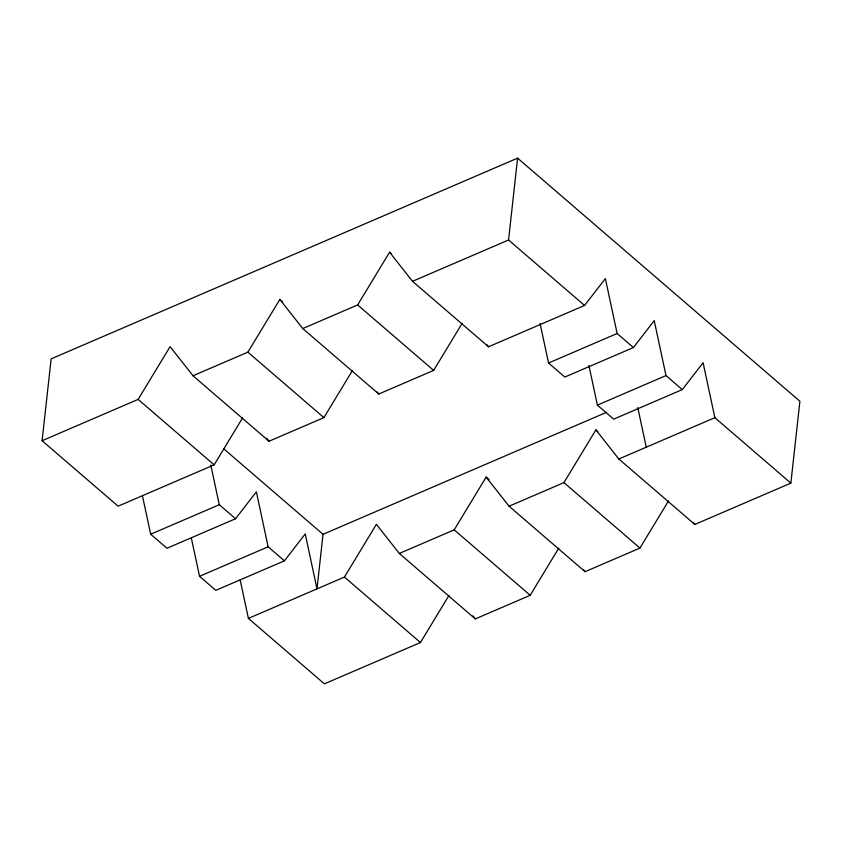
<?xml version="1.0" encoding="UTF-8"?>
<svg xmlns="http://www.w3.org/2000/svg" width="842" height="842" viewBox="0 0 842 842"><rect width="100%" height="100%" fill="white"/><g stroke="black" fill="none" stroke-linecap="round" stroke-linejoin="round"><path stroke-width="1.26" d="M242.696 417.727L214.142 464.847L118.112 506.179L42.1 440.724L51.141 358.871L517.588 158.149L799.9 401.276L790.859 483.129L694.829 524.45L618.828 458.995L595.904 429.883L563.951 482.613L509.073 506.221L486.15 477.109L454.196 529.839L399.318 553.457L376.395 524.334L344.441 577.065L248.401 618.396L240.191 580.054M223.562 448.649L323.023 534.312L317.002 588.874L305.236 533.923L284.428 560.825L215.826 590.337L199.543 576.307L191.334 537.975M790.859 483.129L714.858 417.674L703.091 362.723L682.283 389.614L666.001 375.585L654.223 320.634L633.426 347.536L617.133 333.506L605.366 278.555L584.558 305.457L508.557 239.991L517.588 158.149M42.1 440.724L138.13 399.392L170.095 346.662L193.007 375.774L269.019 441.24L323.896 417.621L352.451 370.501M193.007 375.774L247.885 352.167L279.849 299.436L282.807 301.983M279.849 299.436L302.762 328.548L357.639 304.941L389.604 252.2L391.572 253.905M302.762 328.548L378.774 394.014L433.651 370.396L462.205 323.275M248.401 618.396L324.412 683.851L420.442 642.53L448.997 595.41M399.318 553.457L475.32 618.912L530.197 595.294L558.751 548.174M509.073 506.221L585.074 571.686L639.952 548.068L668.506 500.948M142.466 495.896L150.676 534.228L166.969 548.258L235.56 518.735L256.368 491.844L268.135 546.795L284.428 560.825M389.604 252.2L412.517 281.323L508.557 239.991M412.517 281.323L488.528 346.778L584.558 305.457M150.676 534.228L219.278 504.716L235.56 518.735M540.059 323.412L548.542 363.028L617.133 333.506M633.426 347.536L564.824 377.058L548.542 363.028M199.543 576.307L268.135 546.795M588.916 365.491L597.399 405.107L666.001 375.585M323.023 534.312L606.451 412.348M682.283 389.614L613.692 419.137L597.399 405.107M618.828 458.995L714.858 417.674M595.904 429.883L597.873 431.578M357.639 304.941L433.651 370.396M563.951 482.613L639.952 548.068M486.15 477.109L489.107 479.656M247.885 352.167L323.896 417.621M454.196 529.839L530.197 595.294M138.13 399.392L214.142 464.847M344.441 577.065L420.442 642.53M693.25 522.45L694.829 524.45M486.95 344.767L488.528 346.778M583.495 569.676L585.074 571.686M377.195 392.004L378.774 394.014M472.951 615.902L475.32 618.912M266.651 438.229L269.019 441.24M637.773 407.57L646.256 447.186M210.795 465.1L219.278 504.716"/></g></svg>
